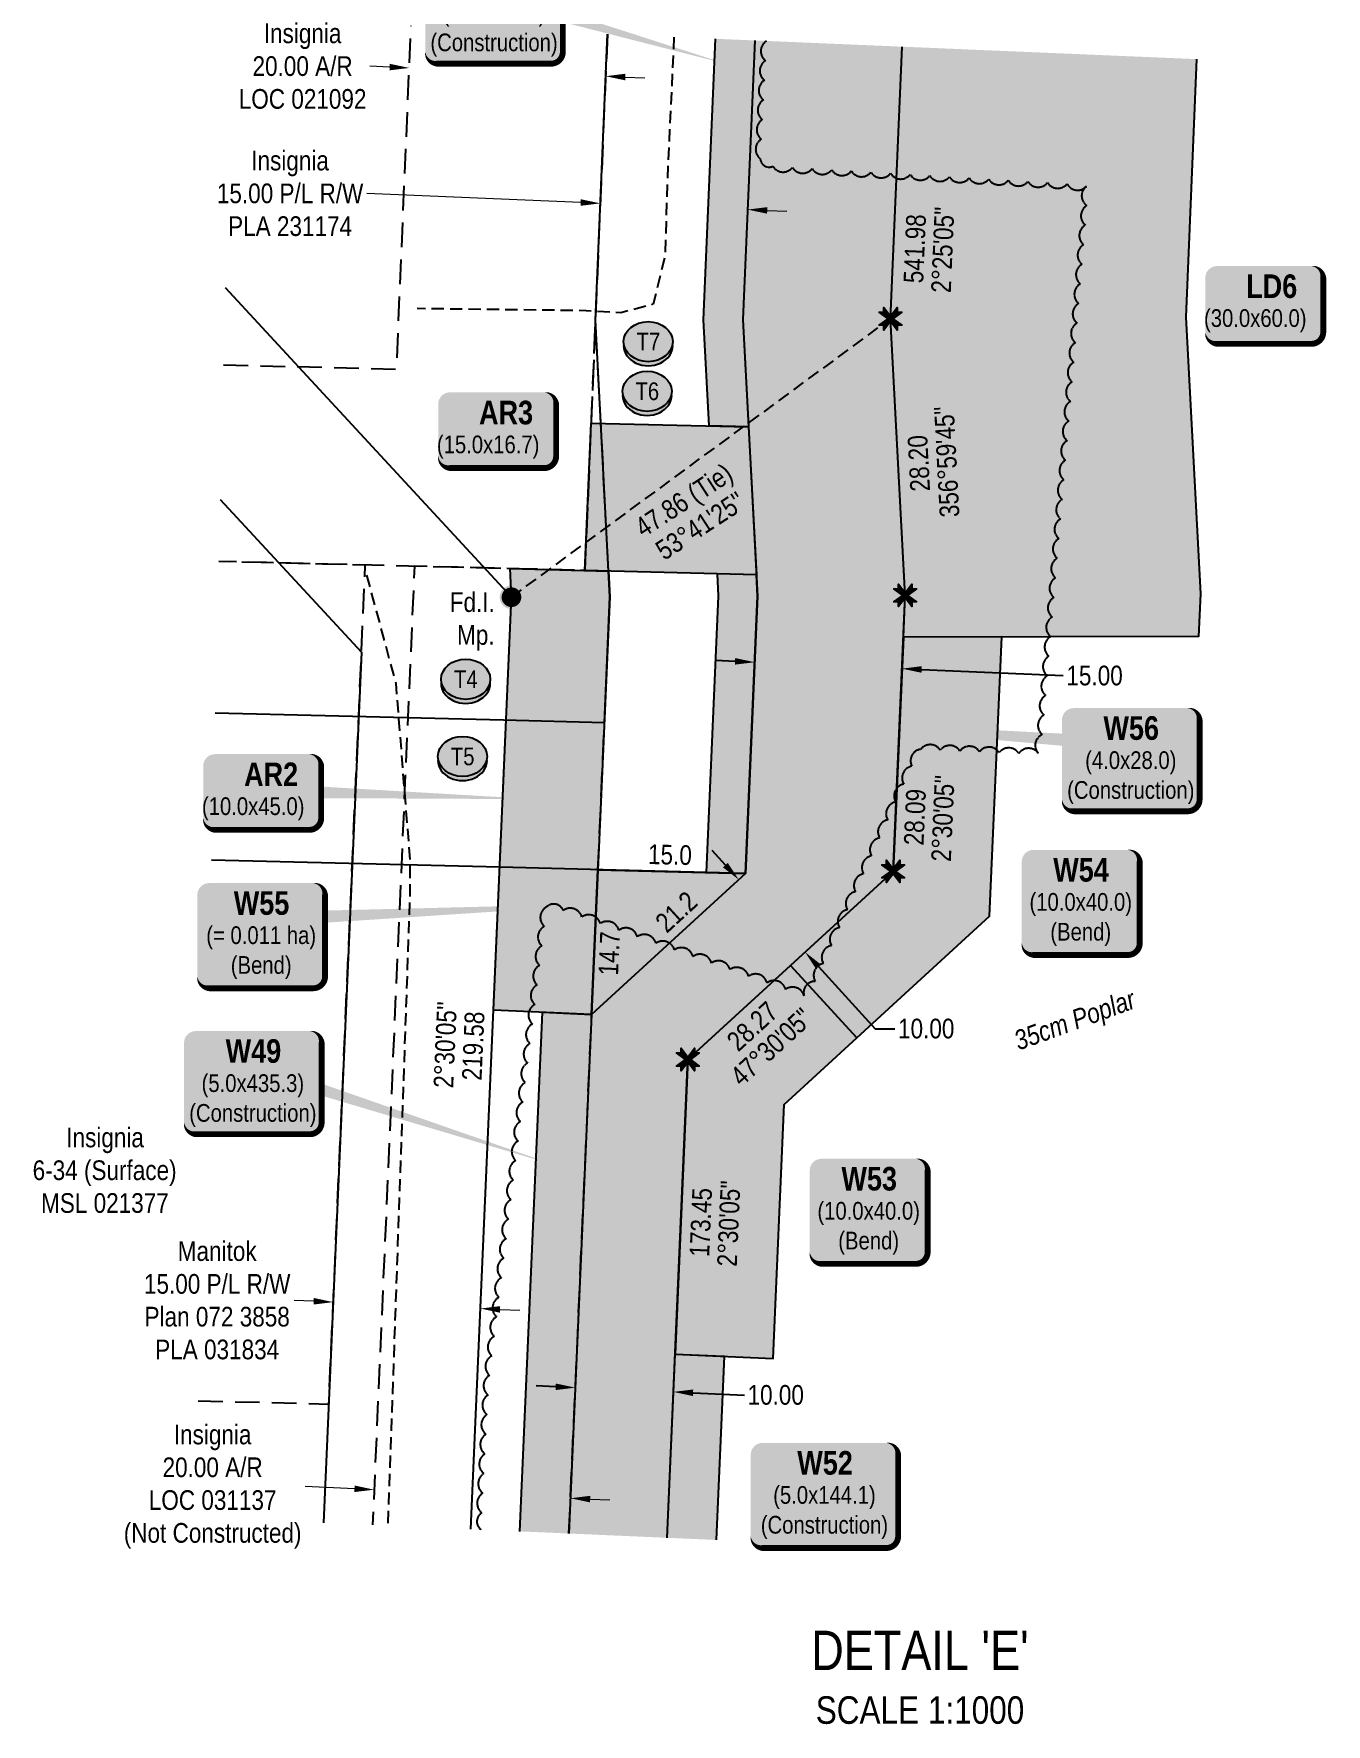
# Model space of a CAD drawing. Extents: x 333858 to 342713, y 6154085 to 6163590.
# Drawn here: x 336070 to 336727, y 6158695 to 6159554 of the extents above; entities that cross this region are included whole.
import ezdxf
from ezdxf.enums import TextEntityAlignment as Align

# ---------------------------------------------------------------- set-up
doc = ezdxf.new("R2010")
doc.units = 0
doc.header["$LTSCALE"] = 5
doc.header["$PDSIZE"] = 0.5
for name, pattern in [('0', [1, 1, 0]), ('foc-ACCESSROAD', [3.75, 2.5, -1.25]), ('foc-TIELINE', [1.875, 1.25, -0.625]), ('UG_PIPE', [1.875, 1.25, -0.625])]:
    doc.linetypes.add(name, pattern=pattern)
doc.layers.get('Defpoints').update_dxf_attribs({"color": 9})
for name, color, linetype in [('AS-PIPE-UG', 44, 'UG_PIPE'), ('DETAIL-T', 7, 'Continuous'), ('F-AR', 190, 'foc-ACCESSROAD'), ('F-RW', 190, 'Continuous'), ('F-WS', 190, 'foc-ACCESSROAD'), ('L-BD', 7, 'Continuous'), ('L-BD1', 253, 'Continuous'), ('L-MON', 1, 'Continuous'), ('L-MON-T', 1, 'Continuous'), ('L-TIE', 7, 'foc-TIELINE'), ('P-CROSSINGS', 250, 'Continuous'), ('P-PROPOSED', 10, 'Continuous'), ('P-PROPOSED-H', 21, 'Continuous'), ('P-TEMP-BLOCKS', 250, 'Continuous'), ('P-TEMP-BLUE', 146, 'Continuous'), ('P-TEMP-BLUE-T', 146, 'Continuous'), ('P-TXT', 4, 'Continuous'), ('P-WORKAREA', 113, 'Continuous'), ('P-WORKAREA-H', 111, 'Continuous'), ('T-BUSH', 110, '0'), ('T-BUSH-T', 110, 'Continuous')]:
    doc.layers.add(name, color=color, linetype=linetype)
doc.layers.add('F-AR-T', color=190, linetype='Continuous', lineweight=9)
doc.layers.add('F-RW-T', color=190, linetype='Continuous', lineweight=9)
doc.layers.add('P-TEMP-BLUE-H', color=7, linetype='Continuous', true_color=0x99e6ff)
doc.styles.add('80', font='ARIALN.TTF', dxfattribs={"height": 10})
doc.styles.add('80CG', font='ARIALN.TTF', dxfattribs={"height": 10})
doc.styles.add('80L', font='ARIALN.TTF', dxfattribs={"height": 10})
doc.styles.add('80LS', font='ARIALNI.TTF', dxfattribs={"height": 10})
doc.styles.add('BOLD', font='ARIALNB.TTF')
doc.styles.get("Standard").update_dxf_attribs({"font": 'ARIALN.TTF'})
doc.dimstyles.new('Compass 5 000', dxfattribs={"dimscale": 5, "dimtxt": 9, "dimasz": 2, "dimexe": 0.2, "dimexo": 0.0625, "dimgap": 0.5, "dimtad": 0, "dimtih": 1, "dimtoh": 1, "dimzin": 0, "dimdsep": 46, "dimtxsty": '80CG', "dimcen": 0.1, "dimse1": 1, "dimse2": 1, "dimclrd": 256, "dimclrt": 256, "dimaunit": 1, "dimadec": 4, "dimazin": 0, "dimtfac": 0.06, "dimtofl": 0, "dimtmove": 0, "dimatfit": 1, "dimfxl": 0.2, "dimtolj": 1, "dimtzin": 0, "dimlwd": -1, "dimarcsym": 0})

# ---------------------------------------------------------------- blocks, each defined once
blk = doc.blocks.new('*U538')
h = blk.add_hatch(color=111)
edge = h.paths.add_edge_path()
edge.add_line((-24, -20), (24, -20))
edge.add_arc((24, -14), 6, 270, 360)
edge.add_line((30, -14), (30, 12.5))
edge.add_arc((24, 12.5), 6, 0, 90)
edge.add_line((24, 18.5), (-24, 18.5))
edge.add_arc((-24, 12.5), 6, 90, 180)
edge.add_line((-30, 12.5), (-30, -14))
edge.add_arc((-24, -14), 6, 180, 270)
at = {"color": 250, "flags": 128}
blk.add_lwpolyline([(-24, -20, 3, 3, 0), (24, -20, 3, 3, 0.414214), (30, -14, 3, 3, 0), (30, 12.5, 3, 0, 0.414214), (24, 18.5, 0, 0, 0), (-24, 18.5, 0, 0, 0.414214), (-30, 12.5, 0, 0, 0), (-30, -14, 0, 3, 0.414214)], format="xyseb", close=True, dxfattribs=at)
at = {"flags": 128}
blk.add_lwpolyline([(138.55, -4.38, 0, 7.5, 0), (0, 0, 0, 0, 0)], format="xyseb", dxfattribs=at)
at = {"color": 250}
for tag, p, height, style in [('TEMP_AREA_W1_001', (-9.21, 2.24), 12, 'BOLD'), ('ENTER_TEXT_001', (-30.66, -12.47), 9, '80')]:
    blk.add_attdef(tag, p, '', height=height, dxfattribs=dict(at, style=style))
blk = doc.blocks.new('*U496')
h = blk.add_hatch(color=111)
edge = h.paths.add_edge_path()
edge.add_line((-24, -20), (24, -20))
edge.add_arc((24, -14), 6, 270, 360)
edge.add_line((30, -14), (30, 12.5))
edge.add_arc((24, 12.5), 6, 0, 90)
edge.add_line((24, 18.5), (-24, 18.5))
edge.add_arc((-24, 12.5), 6, 90, 180)
edge.add_line((-30, 12.5), (-30, -14))
edge.add_arc((-24, -14), 6, 180, 270)
at = {"color": 250, "flags": 128}
blk.add_lwpolyline([(-24, -20, 3, 3, 0), (24, -20, 3, 3, 0.414214), (30, -14, 3, 3, 0), (30, 12.5, 3, 0, 0.414214), (24, 18.5, 0, 0, 0), (-24, 18.5, 0, 0, 0.414214), (-30, 12.5, 0, 0, 0), (-30, -14, 0, 3, 0.414214)], format="xyseb", close=True, dxfattribs=at)
at = {"flags": 128}
blk.add_lwpolyline([(-15.03, -11.88, 0, 7.5, 0), (0, 0, 0, 0, 0)], format="xyseb", dxfattribs=at)
at = {"color": 250}
for tag, p, height, style in [('TEMP_AREA_W1_001', (-9.21, 2.24), 12, 'BOLD'), ('ENTER_TEXT_001', (-30.66, -12.47), 9, '80')]:
    blk.add_attdef(tag, p, '', height=height, dxfattribs=dict(at, style=style))
blk = doc.blocks.new('*U536')
at = {"true_color": 0x99e6ff}
h = blk.add_hatch(color=141, dxfattribs=at)
edge = h.paths.add_edge_path()
edge.add_line((-24, -21.07), (24, -21.07))
edge.add_arc((24, -15.07), 6, 270, 360)
edge.add_line((30, -15.07), (30, 12.5))
edge.add_arc((24, 12.5), 6, 0, 90)
edge.add_line((24, 18.5), (-24, 18.5))
edge.add_arc((-24, 12.5), 6, 90, 180)
edge.add_line((-30, 12.5), (-30, -15.07))
edge.add_arc((-24, -15.07), 6, 180, 270)
at = {"color": 250, "flags": 128}
blk.add_lwpolyline([(-24, -21.07, 3, 3, 0), (24, -21.07, 3, 3, 0.414214), (30, -15.07, 3, 3, 0), (30, 12.5, 3, 0, 0.414214), (24, 18.5, 0, 0, 0), (-24, 18.5, 0, 0, 0.414214), (-30, 12.5, 0, 0, 0), (-30, -15.07, 0, 3, 0.414214)], format="xyseb", close=True, dxfattribs=at)
at = {"flags": 128}
blk.add_lwpolyline([(-20.11, -1.38, 0, 7.5, 0), (0, 0, 0, 0, 0)], format="xyseb", dxfattribs=at)
at = {"color": 250}
for tag, p, height, style in [('TEMP_AREA_W1_001', (-9.21, 2.24), 12, 'BOLD'), ('ENTER_TEXT_001', (-30.66, -12.47), 9, '80')]:
    blk.add_attdef(tag, p, '', height=height, dxfattribs=dict(at, style=style))
blk = doc.blocks.new('fdia')
at = {"color": 255, "const_width": 1}
blk.add_lwpolyline([(-0.5, 0, 1), (0.5, 0, 1)], format="xyb", close=True, dxfattribs=at)
blk = doc.blocks.new('Fdiaa')
blk.add_blockref('fdia', (0, 0))
blk = doc.blocks.new('fdib')
at = {"color": 1, "const_width": 1.6}
blk.add_lwpolyline([(-0.4, 0, 1), (0.4, 0, 1)], format="xyb", close=True, dxfattribs=at)
at = {"color": 1}
blk.add_circle((0, 0), 0.8, dxfattribs=at)
blk = doc.blocks.new('Fdibb')
blk.add_blockref('fdib', (0, 0))
blk = doc.blocks.new('fdicc')
for name in ['Fdibb', 'Fdiaa']:
    blk.add_blockref(name, (0, 0))
blk = doc.blocks.new('FDI')
blk.add_blockref('fdicc', (0, 0))
blk = doc.blocks.new('TEMP')
h = blk.add_hatch(color=255)
h.dxf.hatch_style = 1
h.paths.add_polyline_path([(0, 0.25), (-0.67, 1.15), (-0.67, 0.67), (-1.15, 0.67), (-0.25, 0), (-1.15, -0.67), (-0.67, -0.67), (-0.67, -1.15), (0, -0.25), (0.67, -1.15), (0.67, -0.67), (1.15, -0.67), (0.25, 0), (1.15, 0.67), (0.67, 0.67), (0.67, 1.15)])
h.paths.add_polyline_path([(0.57, 0.85), (0.57, 0.57), (0.85, 0.57), (0.08, 0), (0.85, -0.57), (0.57, -0.57), (0.57, -0.85), (0, -0.08), (-0.57, -0.85), (-0.57, -0.57), (-0.85, -0.57), (-0.08, 0), (-0.85, 0.57), (-0.57, 0.57), (-0.57, 0.85), (0, 0.08)], flags=16)
h = blk.add_hatch(color=1)
h.dxf.hatch_style = 1
h.paths.add_polyline_path([(0, 0.08), (-0.57, 0.85), (-0.57, 0.57), (-0.85, 0.57), (-0.08, 0), (-0.85, -0.57), (-0.57, -0.57), (-0.57, -0.85), (0, -0.08), (0.57, -0.85), (0.57, -0.57), (0.85, -0.57), (0.08, 0), (0.85, 0.57), (0.57, 0.57), (0.57, 0.85)])
at = {"color": 1}
for p, q in [((-0.08, 0), (0.08, 0)), ((0, 0.08), (0, -0.08))]:
    blk.add_line(p, q, dxfattribs=at)
at = {"color": 255, "flags": 128}
blk.add_lwpolyline([(-0.25, 0), (-1.15, 0.67), (-0.67, 0.67), (-0.67, 1.15), (0, 0.25), (0.67, 1.15), (0.67, 0.67), (1.15, 0.67), (0.25, 0), (1.15, -0.67), (0.67, -0.67), (0.67, -1.15), (0, -0.25), (-0.67, -1.15), (-0.67, -0.67), (-1.15, -0.67)], close=True, dxfattribs=at)
at = {"color": 1, "flags": 128}
blk.add_lwpolyline([(-0.08, 0), (-0.85, 0.57), (-0.57, 0.57), (-0.57, 0.85), (0, 0.08), (0.57, 0.85), (0.57, 0.57), (0.85, 0.57), (0.08, 0), (0.85, -0.57), (0.57, -0.57), (0.57, -0.85), (0, -0.08), (-0.57, -0.85), (-0.57, -0.57), (-0.85, -0.57)], close=True, dxfattribs=at)
blk = doc.blocks.new('*U493')
at = {"true_color": 0x99e6ff}
h = blk.add_hatch(color=141, dxfattribs=at)
edge = h.paths.add_edge_path()
edge.add_line((-24, -34.95), (24, -34.95))
edge.add_arc((24, -28.95), 6, 270, 360)
edge.add_line((30, -28.95), (30, 12.5))
edge.add_arc((24, 12.5), 6, 0, 90)
edge.add_line((24, 18.5), (-24, 18.5))
edge.add_arc((-24, 12.5), 6, 90, 180)
edge.add_line((-30, 12.5), (-30, -28.95))
edge.add_arc((-24, -28.95), 6, 180, 270)
at = {"color": 250, "flags": 128}
blk.add_lwpolyline([(-24, -34.95, 3, 3, 0), (24, -34.95, 3, 3, 0.414214), (30, -28.95, 3, 3, 0), (30, 12.5, 3, 0, 0.414214), (24, 18.5, 0, 0, 0), (-24, 18.5, 0, 0, 0.414214), (-30, 12.5, 0, 0, 0), (-30, -28.95, 0, 3, 0.414214)], format="xyseb", close=True, dxfattribs=at)
at = {"flags": 128}
blk.add_lwpolyline([(-24.24, -18.7, 0, 7.5, 0), (0, 0, 0, 0, 0)], format="xyseb", dxfattribs=at)
at = {"color": 250}
for tag, p, height, style in [('TEMP_AREA_W1_001', (-9.21, 2.24), 12, 'BOLD'), ('ENTER_TEXT_001', (-30.66, -12.47), 9, '80')]:
    blk.add_attdef(tag, p, '', height=height, dxfattribs=dict(at, style=style))
blk = doc.blocks.new('*U537')
at = {"true_color": 0x99e6ff}
h = blk.add_hatch(color=141, dxfattribs=at)
edge = h.paths.add_edge_path()
edge.add_line((-26.5, -34.95), (26.5, -34.95))
edge.add_arc((26.5, -28.95), 6, 270, 360)
edge.add_line((32.5, -28.95), (32.5, 12.5))
edge.add_arc((26.5, 12.5), 6, 0, 90)
edge.add_line((26.5, 18.5), (-26.5, 18.5))
edge.add_arc((-26.5, 12.5), 6, 90, 180)
edge.add_line((-32.5, 12.5), (-32.5, -28.95))
edge.add_arc((-26.5, -28.95), 6, 180, 270)
at = {"color": 250, "flags": 128}
blk.add_lwpolyline([(-26.5, -34.95, 3, 3, 0), (26.5, -34.95, 3, 3, 0.414214), (32.5, -28.95, 3, 3, 0), (32.5, 12.5, 3, 0, 0.414214), (26.5, 18.5, 0, 0, 0), (-26.5, 18.5, 0, 0, 0.414214), (-32.5, 12.5, 0, 0, 0), (-32.5, -28.95, 0, 3, 0.414214)], format="xyseb", close=True, dxfattribs=at)
at = {"flags": 128}
blk.add_lwpolyline([(183.39, 8.22, 0, 7.5, 0), (0, 0, 0, 0, 0)], format="xyseb", dxfattribs=at)
at = {"color": 250}
for tag, p, height, style in [('TEMP_AREA_W1_001', (-9.21, 2.24), 12, 'BOLD'), ('ENTER_TEXT_001', (-30.66, -12.47), 9, '80')]:
    blk.add_attdef(tag, p, '', height=height, dxfattribs=dict(at, style=style))
blk = doc.blocks.new('*D540')
at = {"layer": 'Defpoints', "color": 0, "transparency": 16777216}
for p in [(336360.66, 6159532.67), (336251.17, 6159309.77), (336351.07, 6159305.55)]:
    blk.add_point(p, dxfattribs=at)
at = {"layer": 'F-AR-T', "transparency": 16777216}
for p, q in [((336250.78, 6159537.31), (336240.79, 6159537.74)), ((336370.65, 6159532.25), (336380.64, 6159531.83))]:
    blk.add_line(p, q, dxfattribs=at)
for points in [[(336250.85, 6159538.98), (336250.71, 6159535.65), (336260.77, 6159536.89)], [(336370.72, 6159533.92), (336370.58, 6159530.59), (336360.66, 6159532.67)]]:
    blk.add_solid(points, dxfattribs=at)
at = {"layer": 'F-AR-T', "transparency": 16777216, "insert": (336206.52, 6159537.74), "char_height": 10, "attachment_point": 5, "style": '80CG'}
blk.add_mtext('\\A1;Insignia\\P20.00 A/R\\PLOC 021092', dxfattribs=at)
blk = doc.blocks.new('*D541')
at = {"layer": 'Defpoints', "color": 0, "transparency": 16777216}
for p in [(336432.85, 6159464.87), (336357.35, 6159454.24), (336432.26, 6159451.07)]:
    blk.add_point(p, dxfattribs=at)
at = {"layer": 'F-RW-T', "transparency": 16777216}
for p, q in [((336347.94, 6159468.46), (336239.24, 6159473.05)), ((336442.84, 6159464.45), (336452.83, 6159464.03))]:
    blk.add_line(p, q, dxfattribs=at)
for points in [[(336348.01, 6159470.12), (336347.87, 6159466.79), (336357.93, 6159468.04)], [(336442.91, 6159466.12), (336442.77, 6159462.79), (336432.85, 6159464.87)]]:
    blk.add_solid(points, dxfattribs=at)
at = {"layer": 'F-RW-T', "transparency": 16777216, "insert": (336200.16, 6159473.05), "char_height": 10, "attachment_point": 5, "style": '80CG'}
blk.add_mtext('\\A1;Insignia\\P15.00 P/L R/W\\PPLA 231174', dxfattribs=at)
blk = doc.blocks.new('*D542')
at = {"layer": 'Defpoints', "color": 0, "transparency": 16777216}
for p in [(336296.94, 6158906.17), (336220.93, 6158881.95), (336295.74, 6158878.68)]:
    blk.add_point(p, dxfattribs=at)
at = {"layer": 'F-RW-T', "transparency": 16777216}
for p, q in [((336212.14, 6158909.87), (336202.15, 6158910.31)), ((336306.94, 6158905.73), (336316.93, 6158905.3))]:
    blk.add_line(p, q, dxfattribs=at)
for points in [[(336212.22, 6158911.54), (336212.07, 6158908.21), (336222.13, 6158909.44)], [(336307.01, 6158907.4), (336306.86, 6158904.07), (336296.94, 6158906.17)]]:
    blk.add_solid(points, dxfattribs=at)
at = {"layer": 'F-RW-T', "transparency": 16777216, "insert": (336163.07, 6158910.31), "char_height": 10, "attachment_point": 5, "style": '80CG'}
blk.add_mtext('\\A1;Manitok\\P15.00 P/L R/W\\PPlan 072 3858\\PPLA 031834', dxfattribs=at)
blk = doc.blocks.new('*D543')
at = {"layer": 'Defpoints', "color": 0, "transparency": 16777216}
for p in [(336243.46, 6158827.17), (336343.34, 6158822.8), (336342.77, 6158809.73)]:
    blk.add_point(p, dxfattribs=at)
at = {"layer": 'F-AR-T', "transparency": 16777216}
for p, q in [((336232.89, 6158814.53), (336207.77, 6158815.63)), ((336352.76, 6158809.29), (336362.75, 6158808.86))]:
    blk.add_line(p, q, dxfattribs=at)
for points in [[(336232.97, 6158816.2), (336232.82, 6158812.87), (336242.88, 6158814.09)], [(336352.83, 6158810.96), (336352.69, 6158807.63), (336342.77, 6158809.73)]]:
    blk.add_solid(points, dxfattribs=at)
at = {"layer": 'F-AR-T', "transparency": 16777216, "insert": (336160.76, 6158815.63), "char_height": 10, "attachment_point": 5, "style": '80CG'}
blk.add_mtext('\\A1;Insignia\\P20.00 A/R\\PLOC 031137\\P(Not Constructed)', dxfattribs=at)
blk = doc.blocks.new('*U544')
h = blk.add_hatch(color=111)
edge = h.paths.add_edge_path()
edge.add_line((-29, -33.96), (29, -33.96))
edge.add_arc((29, -27.96), 6, 270, 360)
edge.add_line((35, -27.96), (35, 12.5))
edge.add_arc((29, 12.5), 6, 0, 90)
edge.add_line((29, 18.5), (-29, 18.5))
edge.add_arc((-29, 12.5), 6, 90, 180)
edge.add_line((-35, 12.5), (-35, -27.96))
edge.add_arc((-29, -27.96), 6, 180, 270)
at = {"color": 250, "flags": 128}
blk.add_lwpolyline([(-29, -33.96, 3, 3, 0), (29, -33.96, 3, 3, 0.414214), (35, -27.96, 3, 3, 0), (35, 12.5, 3, 0, 0.414214), (29, 18.5, 0, 0, 0), (-29, 18.5, 0, 0, 0.414214), (-35, 12.5, 0, 0, 0), (-35, -27.96, 0, 3, 0.414214)], format="xyseb", close=True, dxfattribs=at)
at = {"flags": 128}
blk.add_lwpolyline([(155.47, -50.25, 0, 7.5, 0), (0, 0, 0, 0, 0)], format="xyseb", dxfattribs=at)
at = {"color": 250}
for tag, p, height, style in [('TEMP_AREA_W1_001', (-9.21, 2.24), 12, 'BOLD'), ('ENTER_TEXT_001', (-30.66, -12.47), 9, '80')]:
    blk.add_attdef(tag, p, '', height=height, dxfattribs=dict(at, style=style))
blk = doc.blocks.new('*U545')
h = blk.add_hatch(color=111)
edge = h.paths.add_edge_path()
edge.add_line((-29, -33.96), (29, -33.96))
edge.add_arc((29, -27.96), 6, 270, 360)
edge.add_line((35, -27.96), (35, 12.5))
edge.add_arc((29, 12.5), 6, 0, 90)
edge.add_line((29, 18.5), (-29, 18.5))
edge.add_arc((-29, 12.5), 6, 90, 180)
edge.add_line((-35, 12.5), (-35, -27.96))
edge.add_arc((-29, -27.96), 6, 180, 270)
at = {"color": 250, "flags": 128}
blk.add_lwpolyline([(-29, -33.96, 3, 3, 0), (29, -33.96, 3, 3, 0.414214), (35, -27.96, 3, 3, 0), (35, 12.5, 3, 0, 0.414214), (29, 18.5, 0, 0, 0), (-29, 18.5, 0, 0, 0.414214), (-35, 12.5, 0, 0, 0), (-35, -27.96, 0, 3, 0.414214)], format="xyseb", close=True, dxfattribs=at)
at = {"flags": 128}
blk.add_lwpolyline([(118.13, -34.08, 0, 7.5, 0), (0, 0, 0, 0, 0)], format="xyseb", dxfattribs=at)
at = {"color": 250}
for tag, p, height, style in [('TEMP_AREA_W1_001', (-9.21, 2.24), 12, 'BOLD'), ('ENTER_TEXT_001', (-30.66, -12.47), 9, '80')]:
    blk.add_attdef(tag, p, '', height=height, dxfattribs=dict(at, style=style))
blk = doc.blocks.new('Well_proximity')
h = blk.add_hatch(color=191)
h.dxf.hatch_style = 1
edge = h.paths.add_edge_path()
edge.add_ellipse((0, 0), major_axis=(-12.5, 0), ratio=0.816297, start_angle=0, end_angle=360)
h = blk.add_hatch(color=250)
h.dxf.hatch_style = 1
edge = h.paths.add_edge_path()
edge.add_ellipse((0, -2.05), major_axis=(-12.5, 0), ratio=0.816297, start_angle=0, end_angle=180)
edge.add_line((12.5, -2.05), (12.5, 0))
edge.add_ellipse((0, 0), major_axis=(-12.5, 0), ratio=0.816297, start_angle=0, end_angle=180, ccw=False)
edge.add_line((-12.5, 0), (-12.5, -2.05))
at = {"color": 250}
blk.add_ellipse((0, 0), major_axis=(-12.5, 0), ratio=0.816297, dxfattribs=at)
blk.add_ellipse((0, -2.05), major_axis=(-12.5, 0), ratio=0.816297, start_param=0, end_param=3.141593, dxfattribs=at)
at = {"color": 250, "style": '80L'}
blk.add_attdef('CROSSING', text='', height=9, dxfattribs=at).set_placement((0.09, 0.02), align=Align.MIDDLE_CENTER)
blk = doc.blocks.new('*U661')
h = blk.add_hatch(color=111)
edge = h.paths.add_edge_path()
edge.add_line((-29, -33.96), (29, -33.96))
edge.add_arc((29, -27.96), 6, 270, 360)
edge.add_line((35, -27.96), (35, 12.5))
edge.add_arc((29, 12.5), 6, 0, 90)
edge.add_line((29, 18.5), (-29, 18.5))
edge.add_arc((-29, 12.5), 6, 90, 180)
edge.add_line((-35, 12.5), (-35, -27.96))
edge.add_arc((-29, -27.96), 6, 180, 270)
at = {"flags": 128}
blk.add_lwpolyline([(-198.15, 13.8, 0, 7.5, 0), (0, 0, 0, 0, 0)], format="xyseb", dxfattribs=at)
at = {"color": 250, "flags": 128}
blk.add_lwpolyline([(-29, -33.96, 3, 3, 0), (29, -33.96, 3, 3, 0.414214), (35, -27.96, 3, 3, 0), (35, 12.5, 3, 0, 0.414214), (29, 18.5, 0, 0, 0), (-29, 18.5, 0, 0, 0.414214), (-35, 12.5, 0, 0, 0), (-35, -27.96, 0, 3, 0.414214)], format="xyseb", close=True, dxfattribs=at)
at = {"color": 250}
for tag, p, height, style in [('TEMP_AREA_W1_001', (-9.21, 2.24), 12, 'BOLD'), ('ENTER_TEXT_001', (-30.66, -12.47), 9, '80')]:
    blk.add_attdef(tag, p, '', height=height, dxfattribs=dict(at, style=style))
blk = doc.blocks.new('*D671')
at = {"layer": 'Defpoints', "color": 0, "transparency": 16777216}
for p in [(336347.53, 6158918.37), (336397.4, 6158916.2), (336395.12, 6158863.79)]:
    blk.add_point(p, dxfattribs=at)
at = {"layer": 'P-TXT', "transparency": 16777216}
for p, q in [((336335.26, 6158866.4), (336325.27, 6158866.84)), ((336405.11, 6158863.35), (336431.22, 6158862.21))]:
    blk.add_line(p, q, dxfattribs=at)
for points in [[(336335.33, 6158868.06), (336335.18, 6158864.73), (336345.25, 6158865.96)], [(336405.18, 6158865.02), (336405.04, 6158861.69), (336395.12, 6158863.79)]]:
    blk.add_solid(points, dxfattribs=at)
at = {"layer": 'P-TXT', "transparency": 16777216, "insert": (336447.16, 6158862.21), "char_height": 10, "attachment_point": 5, "style": '80CG'}
blk.add_mtext('\\A1;10.00', dxfattribs=at)
blk = doc.blocks.new('*U494')
at = {"true_color": 0x99e6ff}
h = blk.add_hatch(color=141, dxfattribs=at)
edge = h.paths.add_edge_path()
edge.add_line((-31.5, -34.95), (31.5, -34.95))
edge.add_arc((31.5, -28.95), 6, 270, 360)
edge.add_line((37.5, -28.95), (37.5, 12.5))
edge.add_arc((31.5, 12.5), 6, 0, 90)
edge.add_line((31.5, 18.5), (-31.5, 18.5))
edge.add_arc((-31.5, 12.5), 6, 90, 180)
edge.add_line((-37.5, 12.5), (-37.5, -28.95))
edge.add_arc((-31.5, -28.95), 6, 180, 270)
at = {"color": 250, "flags": 128}
blk.add_lwpolyline([(-31.5, -34.95, 3, 3, 0), (31.5, -34.95, 3, 3, 0.414214), (37.5, -28.95, 3, 3, 0), (37.5, 12.5, 3, 0, 0.414214), (31.5, 18.5, 0, 0, 0), (-31.5, 18.5, 0, 0, 0.414214), (-37.5, 12.5, 0, 0, 0), (-37.5, -28.95, 0, 3, 0.414214)], format="xyseb", close=True, dxfattribs=at)
at = {"flags": 128}
blk.add_lwpolyline([(-24.24, -18.7, 0, 7.5, 0), (0, 0, 0, 0, 0)], format="xyseb", dxfattribs=at)
at = {"color": 250}
for tag, p, height, style in [('TEMP_AREA_W1_001', (-9.21, 2.24), 12, 'BOLD'), ('ENTER_TEXT_001', (-30.66, -12.47), 9, '80')]:
    blk.add_attdef(tag, p, '', height=height, dxfattribs=dict(at, style=style))
blk = doc.blocks.new('*D707')
at = {"layer": 'Defpoints', "color": 0, "transparency": 16777216}
for p in [(336424.55, 6159120.78), (336458.33, 6159083.93), (336462.09, 6159087.37)]:
    blk.add_point(p, dxfattribs=at)
at = {"layer": 'P-TXT', "transparency": 16777216}
for p, q in [((336421.55, 6159131.6), (336414.8, 6159138.97)), ((336468.84, 6159080), (336497.76, 6159048.45)), ((336497.76, 6159048.45), (336507.76, 6159048.45))]:
    blk.add_line(p, q, dxfattribs=at)
for points in [[(336422.78, 6159132.73), (336420.32, 6159130.47), (336428.31, 6159124.23)], [(336470.07, 6159081.13), (336467.61, 6159078.88), (336462.09, 6159087.37)]]:
    blk.add_solid(points, dxfattribs=at)
at = {"layer": 'P-TXT', "transparency": 16777216, "insert": (336523.7, 6159048.45), "char_height": 10, "attachment_point": 5, "style": '80CG'}
blk.add_mtext('\\A1;10.00', dxfattribs=at)
blk = doc.blocks.new('*D708')
at = {"layer": 'Defpoints', "color": 0, "transparency": 16777216}
for p in [(336436.5, 6159235.63), (336511.38, 6159231.49), (336511.41, 6159232.37)]:
    blk.add_point(p, dxfattribs=at)
at = {"layer": 'P-TXT', "transparency": 16777216}
for p, q in [((336426.47, 6159235.19), (336416.48, 6159235.63)), ((336521.37, 6159231.06), (336593.39, 6159227.92))]:
    blk.add_line(p, q, dxfattribs=at)
for points in [[(336426.54, 6159236.86), (336426.4, 6159233.53), (336436.46, 6159234.76)], [(336521.44, 6159232.72), (336521.29, 6159229.39), (336511.38, 6159231.49)]]:
    blk.add_solid(points, dxfattribs=at)
at = {"layer": 'P-TXT', "transparency": 16777216, "insert": (336609.33, 6159227.92), "char_height": 10, "attachment_point": 5, "style": '80CG'}
blk.add_mtext('\\A1;15.00', dxfattribs=at)

msp = doc.modelspace()

# ---------------------------------------------------------------- hatches: boundary and pattern name
at = {"layer": 'P-PROPOSED-H'}
h = msp.add_hatch(color=256, dxfattribs=at)
h.dxf.hatch_style = 1
h.paths.add_polyline_path([(336511.397, 6159547.685), (336436.479, 6159550.85), (336430.486, 6159408.979), (336437.927, 6159268.404), (336431.788, 6159127.415), (336353.515, 6159055.675), (336341.985, 6158791.794), (336391.883, 6158789.618), (336402.489, 6159032.751), (336506.888, 6159128.437), (336512.999, 6159268.755), (336505.555, 6159409.38)])
at = {"layer": 'P-TEMP-BLUE-H'}
h = msp.add_hatch(color=256, dxfattribs=at)
h.dxf.hatch_style = 1
h.paths.add_polyline_path([(336661.234, 6159541.357), (336511.397, 6159547.685), (336505.555, 6159409.38), (336512.999, 6159268.755), (336512.075, 6159247.545), (336662.204, 6159247.912), (336663.142, 6159269.458), (336655.693, 6159410.181)])
h = msp.add_hatch(color=256, dxfattribs=at)
h.dxf.hatch_style = 1
h.paths.add_polyline_path([(336512.075, 6159247.545), (336506.888, 6159128.437), (336454.689, 6159080.594), (336488.466, 6159043.741), (336555.93, 6159105.575), (336562.118, 6159247.668)])
h = msp.add_hatch(color=256, dxfattribs=at)
h.dxf.hatch_style = 1
h.paths.add_polyline_path([(336356.73, 6159129.256), (336431.788, 6159127.415), (336353.515, 6159055.675)])
h = msp.add_hatch(color=256, dxfattribs=at)
h.dxf.hatch_style = 1
h.paths.add_polyline_path([(336395.957, 6158883.019), (336445.9, 6158880.84), (336451.529, 6159009.888), (336488.466, 6159043.741), (336454.689, 6159080.594), (336402.489, 6159032.751)])
h = msp.add_hatch(color=256, dxfattribs=at)
h.dxf.hatch_style = 1
h.paths.add_polyline_path([(336391.883, 6158789.618), (336395.957, 6158883.019), (336420.929, 6158881.929), (336416.855, 6158788.528)])
at = {"layer": 'P-WORKAREA-H'}
h = msp.add_hatch(color=256, dxfattribs=at)
h.dxf.hatch_style = 1
h.paths.add_polyline_path([(336436.479, 6159550.85), (336416.5, 6159551.694), (336410.468, 6159408.872), (336413.327, 6159354.859), (336433.377, 6159354.366), (336430.486, 6159408.979)])
h = msp.add_hatch(color=256, dxfattribs=at)
h.dxf.hatch_style = 1
h.paths.add_polyline_path([(336437.353, 6159279.26), (336350.046, 6159281.406), (336353.211, 6159356.336), (336433.377, 6159354.366)])
h = msp.add_hatch(color=256, dxfattribs=at)
h.dxf.hatch_style = 1
h.paths.add_polyline_path([(336362.165, 6159281.108), (336362.856, 6159268.052), (336353.515, 6159055.675), (336303.573, 6159057.858), (336312.808, 6159267.818), (336312.039, 6159282.341)])
h = msp.add_hatch(color=256, dxfattribs=at)
h.dxf.hatch_style = 1
h.paths.add_polyline_path([(336437.353, 6159279.26), (336417.303, 6159279.753), (336417.908, 6159268.31), (336411.794, 6159127.905), (336431.788, 6159127.415), (336437.927, 6159268.404)])
h = msp.add_hatch(color=256, dxfattribs=at)
h.dxf.hatch_style = 1
h.paths.add_polyline_path([(336317.014, 6158792.885), (336341.985, 6158791.794), (336353.515, 6159055.675), (336328.544, 6159056.767)])

# ---------------------------------------------------------------- linework, layer by layer
at = {"layer": 'AS-PIPE-UG', "flags": 128}
for points in [[(336395.412, 6159552.584), (336391.961, 6159479.314), (336390.966, 6159441.644), (336384.806, 6159416.709), (336368.436, 6159412.374), (336350.756, 6159413.464), (336264.761, 6159414.514)], [(336239.031, 6159279.039), (336253.871, 6159224.104), (336261.061, 6159134.509), (336260.971, 6159113.544), (336249.847, 6158795.82)]]:
    msp.add_lwpolyline(points, dxfattribs=at)
at = {"layer": 'F-AR', "flags": 128}
for points in [[(336361.56, 6159554.014), (336350.046, 6159281.406), (336163.891, 6159285.983)], [(336166.346, 6159385.933), (336254.3, 6159383.771), (336261.669, 6159558.233)], [(336341.985, 6158791.794), (336362.856, 6159268.052), (336362.165, 6159281.108), (336355.417, 6159408.579), (336350.046, 6159281.406), (336263.395, 6159283.536), (336242.1, 6158796.159)]]:
    msp.add_lwpolyline(points, dxfattribs=at)
at = {"layer": 'F-RW', "flags": 128}
for points in [[(336162.001, 6159209.039), (336308.688, 6159205.442), (336360.074, 6159204.181), (336362.856, 6159268.052), (336355.417, 6159408.579), (336361.56, 6159554.014)], [(336436.479, 6159550.85), (336430.486, 6159408.979), (336437.927, 6159268.404), (336431.788, 6159127.415), (336306.85, 6159130.479), (336160.159, 6159134.076)], [(336292.043, 6158793.976), (336312.746, 6159267.799), (336167.306, 6159425.007)], [(336164.664, 6159317.444), (336236.467, 6159239.831), (336217.129, 6158797.25)]]:
    msp.add_lwpolyline(points, dxfattribs=at)
at = {"layer": 'F-WS', "flags": 128}
msp.add_lwpolyline([(336153.408, 6158859.262), (336219.876, 6158857.629), (336238.403, 6159284.151), (336163.891, 6159285.983)], dxfattribs=at)
at = {"layer": 'L-TIE', "flags": 128}
msp.add_lwpolyline([(336312.746, 6159267.799), (336505.555, 6159409.38)], dxfattribs=at)
at = {"layer": 'P-PROPOSED', "flags": 128}
for points in [[(336436.479, 6159550.85), (336430.486, 6159408.979), (336437.927, 6159268.404), (336431.788, 6159127.415), (336353.515, 6159055.675), (336341.985, 6158791.794)], [(336391.883, 6158789.618), (336402.489, 6159032.751), (336506.888, 6159128.437), (336512.999, 6159268.755), (336505.555, 6159409.38), (336511.397, 6159547.685)]]:
    msp.add_lwpolyline(points, dxfattribs=at)
at = {"layer": 'P-TEMP-BLUE', "flags": 128}
for points in [[(336661.234, 6159541.357), (336655.693, 6159410.181), (336663.142, 6159269.458), (336662.204, 6159247.912), (336512.075, 6159247.545), (336512.999, 6159268.755), (336505.555, 6159409.38), (336511.397, 6159547.685)], [(336391.883, 6158789.618), (336395.957, 6158883.019), (336420.929, 6158881.929), (336416.855, 6158788.528)]]:
    msp.add_lwpolyline(points, dxfattribs=at)
for points in [[(336512.075, 6159247.545), (336506.888, 6159128.437), (336454.689, 6159080.594), (336488.466, 6159043.741), (336555.93, 6159105.575), (336562.118, 6159247.668)], [(336356.73, 6159129.256), (336431.788, 6159127.415), (336353.515, 6159055.675)], [(336395.957, 6158883.019), (336445.9, 6158880.84), (336451.529, 6159009.888), (336488.466, 6159043.741), (336454.689, 6159080.594), (336402.489, 6159032.751)]]:
    msp.add_lwpolyline(points, close=True, dxfattribs=at)
at = {"layer": 'P-WORKAREA', "flags": 128}
for points in [[(336436.479, 6159550.85), (336430.486, 6159408.979), (336433.377, 6159354.366), (336413.327, 6159354.859), (336410.468, 6159408.872), (336416.5, 6159551.694)], [(336437.353, 6159279.26), (336417.303, 6159279.753), (336417.908, 6159268.31), (336411.794, 6159127.905), (336431.788, 6159127.415), (336437.927, 6159268.404), (336437.353, 6159279.26), (336417.303, 6159279.753)], [(336317.014, 6158792.885), (336328.544, 6159056.767), (336353.515, 6159055.675), (336341.985, 6158791.794)]]:
    msp.add_lwpolyline(points, dxfattribs=at)
for points in [[(336437.353, 6159279.26), (336350.046, 6159281.406), (336353.211, 6159356.336), (336433.377, 6159354.366)], [(336362.165, 6159281.108), (336362.856, 6159268.052), (336353.515, 6159055.675), (336303.573, 6159057.858), (336312.808, 6159267.818), (336312.039, 6159282.341)]]:
    msp.add_lwpolyline(points, close=True, dxfattribs=at)
at = {"layer": 'T-BUSH', "flags": 128}
msp.add_lwpolyline([(336442.446, 6159550.567, 0.5205671), (336441.921, 6159540.582, 0.5205671), (336441.396, 6159530.598, 0.5205671), (336440.87, 6159520.614, 0.5205671), (336440.345, 6159510.63, 0.5205671), (336439.82, 6159500.646, 0.5205671), (336439.295, 6159490.661, 0.5205671), (336445.687, 6159486.861, 0.5205671), (336455.668, 6159486.269, 0.5205671), (336465.648, 6159485.677, 0.5205671), (336475.628, 6159485.085, 0.5205671), (336485.609, 6159484.493, 0.5205671), (336495.589, 6159483.901, 0.5205671), (336505.57, 6159483.309, 0.5205671), (336515.55, 6159482.717, 0.5205671), (336525.531, 6159482.125, 0.5205671), (336535.511, 6159481.533, 0.5205671), (336545.492, 6159480.941, 0.5205671), (336555.472, 6159480.349, 0.5205671), (336565.453, 6159479.757, 0.5205671), (336575.433, 6159479.165, 0.5205671), (336585.414, 6159478.573, 0.5205671), (336595.394, 6159477.98, 0.5205671), (336605.152, 6159476.663, 0.5205671), (336605.421, 6159466.934, 0.5205671), (336604.58, 6159456.972, 0.5205671), (336603.739, 6159447.009, 0.5205671), (336602.898, 6159437.046, 0.5205671), (336602.057, 6159427.084, 0.5205671), (336601.216, 6159417.121, 0.5205671), (336600.376, 6159407.159, 0.5205671), (336599.535, 6159397.196, 0.5205671), (336598.694, 6159387.233, 0.5205671), (336597.853, 6159377.271, 0.5205671), (336597.012, 6159367.308, 0.5205671), (336596.171, 6159357.346, 0.5205671), (336595.33, 6159347.383, 0.5205671), (336594.489, 6159337.42, 0.5205671), (336593.648, 6159327.458, 0.5205671), (336592.807, 6159317.495, 0.5205671), (336591.966, 6159307.533, 0.5205671), (336591.125, 6159297.57, 0.5205671), (336590.285, 6159287.607, 0.5205671), (336589.444, 6159277.645, 0.5205671), (336588.603, 6159267.682, 0.5205671), (336587.762, 6159257.72, 0.5205671), (336586.921, 6159247.757, 0.5205671), (336586.08, 6159237.794, 0.5205671), (336585.239, 6159227.832, 0.5205671), (336584.398, 6159217.869, 0.5205671), (336583.557, 6159207.907, 0.5205671), (336582.716, 6159197.944, 0.5205671), (336580.7, 6159188.47, 0.5205671), (336570.793, 6159188.367, 0.5205671), (336560.803, 6159188.784, 0.5205671), (336550.814, 6159189.201, 0.5205671), (336540.825, 6159189.619, 0.5205671), (336530.835, 6159190.036, 0.5205671), (336520.846, 6159190.453, 0.5205671), (336516.382, 6159181.933, 0.5205671), (336512.291, 6159172.811, 0.5205671), (336508.2, 6159163.688, 0.5205671), (336504.109, 6159154.565, 0.5205671), (336500.018, 6159145.443, 0.5205671), (336495.927, 6159136.32, 0.5205671), (336491.836, 6159127.197, 0.5205671), (336487.745, 6159118.074, 0.5205671), (336483.654, 6159108.952, 0.5205671), (336479.562, 6159099.829, 0.5205671), (336475.471, 6159090.706, 0.5205671), (336471.38, 6159081.584, 0.5205671), (336467.289, 6159072.461, 0.5205671), (336461.611, 6159065.15, 0.5205671), (336452.174, 6159068.441, 0.5205671), (336442.752, 6159071.786, 0.5205671), (336433.33, 6159075.131, 0.5205671), (336423.908, 6159078.476, 0.5205671), (336414.486, 6159081.82, 0.5205671), (336405.064, 6159085.165, 0.5205671), (336395.642, 6159088.51, 0.5205671), (336386.22, 6159091.855, 0.5205671), (336376.798, 6159095.2, 0.5205671), (336367.376, 6159098.544, 0.5205671), (336357.954, 6159101.889, 0.5205671), (336348.532, 6159105.234, 0.5205671), (336339.11, 6159108.579, 0.5205671), (336330.648, 6159110.372, 0.5205671), (336329.435, 6159100.448, 0.5205671), (336328.221, 6159090.524, 0.5205671), (336327.007, 6159080.599, 0.5205671), (336325.794, 6159070.675, 0.5205671), (336324.58, 6159060.751, 0.5205671), (336323.366, 6159050.827, 0.5205671), (336322.153, 6159040.903, 0.5205671), (336320.939, 6159030.979, 0.5205671), (336319.725, 6159021.055, 0.5205671), (336318.512, 6159011.131, 0.5205671), (336317.298, 6159001.207, 0.5205671), (336316.084, 6158991.283, 0.5205671), (336314.871, 6158981.359, 0.5205671), (336313.657, 6158971.434, 0.5205671), (336312.443, 6158961.51, 0.5205671), (336311.229, 6158951.586, 0.5205671), (336310.016, 6158941.662, 0.5205671), (336308.802, 6158931.738, 0.5205671), (336307.588, 6158921.814, 0.5205671), (336306.375, 6158911.89, 0.5205671), (336305.161, 6158901.966, 0.5205671), (336303.947, 6158892.042, 0.5205671), (336302.734, 6158882.118, 0.5205671), (336301.52, 6158872.194, 0.5205671), (336300.796, 6158862.227, 0.5205671), (336300.27, 6158852.242, 0.5205671), (336299.743, 6158842.258, 0.5205671), (336299.217, 6158832.274, 0.5205671), (336298.69, 6158822.29, 0.5205671), (336298.164, 6158812.306, 0.5205671), (336297.637, 6158802.322, 0.5205671), (336297.184, 6158793.725, 0.5205671)], format="xyb", dxfattribs=at)

# ---------------------------------------------------------------- block references
at = {"layer": 'L-MON', "xscale": 4.99901530000004, "yscale": 4.99901530000004}
for name, p, zscale in [('TEMP', (336505.555, 6159409.38), 25.00000000000024), ('FDI', (336312.746, 6159267.799), 24.99507650000033), ('TEMP', (336512.999, 6159268.755), 25.00000000000024), ('TEMP', (336506.888, 6159128.437), 25.00000000000024), ('TEMP', (336402.489, 6159032.751), 25.00000000000024)]:
    msp.add_blockref(name, p, dxfattribs=dict(at, zscale=zscale))
at = {"layer": 'P-CROSSINGS', "xscale": 0.9994224711639719, "yscale": 0.9994224711639719, "zscale": 0.9994224711639719}
for p, values in [((336382.289, 6159397.721), {'CROSSING': 'T7'}), ((336381.745, 6159372.483), {'CROSSING': 'T6'}), ((336289.458, 6159226.076), {'CROSSING': 'T4'}), ((336287.847, 6159186.85), {'CROSSING': 'T5'})]:
    msp.add_blockref('Well_proximity', p, dxfattribs=at).add_auto_attribs(values)
at = {"layer": 'P-TEMP-BLOCKS'}
ref = msp.add_blockref('*U545', (336303.888, 6159572.994), dxfattribs=dict(at, xscale=0.99980306, yscale=0.99980306, zscale=0.99980306))
ref.add_attrib('TEMP_AREA_W1_001', 'W63', (336290.029, 6159575.34), dxfattribs={"layer": '0', "color": 250, "height": 11.9976, "style": 'BOLD'})
ref.add_attrib('ENTER_TEXT_001', '(4.0x680.6)', (336277.817, 6159560.526), dxfattribs={"layer": '0', "color": 250, "height": 8.99823, "style": '80'})
ref.add_attrib('ENTER_TEXT_002', '(Construction)', (336271.526, 6159545.369), dxfattribs={"layer": '0', "color": 250, "height": 8.99823, "style": '80'})
at = {"layer": 'P-TEMP-BLOCKS', "xscale": 0.99980306, "yscale": 0.99980306, "zscale": 0.99980306}
for name, p, values in [('*U536', (336695.653, 6159417.679), {'TEMP_AREA_W1_001': 'LD6', 'ENTER_TEXT_001': '(30.0x60.0)'}), ('*U496', (336305.475, 6159353.454), {'TEMP_AREA_W1_001': 'AR3', 'ENTER_TEXT_001': '(15.0x16.7)'}), ('*U538', (336185.978, 6159169.531), {'TEMP_AREA_W1_001': 'AR2', 'ENTER_TEXT_001': '(10.0x45.0)'})]:
    msp.add_blockref(name, p, dxfattribs=at).add_auto_attribs(values)
at = {"layer": 'P-TEMP-BLOCKS'}
ref = msp.add_blockref('*U661', (336627.754, 6159192.936), dxfattribs=dict(at, xscale=0.99980306, yscale=0.99980306, zscale=0.99980306))
ref.add_attrib('TEMP_AREA_W1_001', 'W56', (336613.846, 6159195.282), dxfattribs={"layer": '0', "color": 250, "height": 11.9976, "style": 'BOLD'})
ref.add_attrib('ENTER_TEXT_001', '(4.0x28.0)', (336604.55, 6159180.468), dxfattribs={"layer": '0', "color": 250, "height": 8.9982, "style": '80'})
ref.add_attrib('ENTER_TEXT_002', '(Construction)', (336595.392, 6159165.311), dxfattribs={"layer": '0', "color": 250, "height": 8.99823, "style": '80'})
ref = msp.add_blockref('*U493', (336602.299, 6159120.869), dxfattribs=dict(at, xscale=0.99980306, yscale=0.99980306, zscale=0.99980306))
ref.add_attrib('TEMP_AREA_W1_001', 'W54', (336588.308, 6159123.216), dxfattribs={"layer": '0', "color": 250, "height": 11.9976, "style": 'BOLD'})
ref.add_attrib('ENTER_TEXT_001', '(10.0x40.0)', (336576.228, 6159108.402), dxfattribs={"layer": '0', "color": 250, "height": 8.99823, "style": '80'})
ref.add_attrib('ENTER_TEXT_002', '(Bend)', (336586.834, 6159093.251), dxfattribs={"layer": '0', "color": 250, "height": 8.9982, "style": '80'})
ref = msp.add_blockref('*U537', (336185.452, 6159103.956), dxfattribs=dict(at, xscale=0.99980306, yscale=0.99980306, zscale=0.99980306))
ref.add_attrib('TEMP_AREA_W1_001', 'W55', (336171.511, 6159106.323), dxfattribs={"layer": '0', "color": 250, "height": 11.9976, "style": 'BOLD'})
ref.add_attrib('ENTER_TEXT_001', '(= 0.011 ha)', (336157.515, 6159091.489), dxfattribs={"layer": '0', "color": 250, "height": 8.99823, "style": '80'})
ref.add_attrib('ENTER_TEXT_002', '(Bend)', (336169.987, 6159076.338), dxfattribs={"layer": '0', "color": 250, "height": 8.9982, "style": '80'})
ref = msp.add_blockref('*U544', (336181.214, 6159028.752), dxfattribs=dict(at, xscale=0.99980306, yscale=0.99980306, zscale=0.99980306))
ref.add_attrib('TEMP_AREA_W1_001', 'W49', (336167.383, 6159031.098), dxfattribs={"layer": '0', "color": 250, "height": 11.9976, "style": 'BOLD'})
ref.add_attrib('ENTER_TEXT_001', '(5.0x435.3)', (336155.143, 6159016.285), dxfattribs={"layer": '0', "color": 250, "height": 8.99823, "style": '80'})
ref.add_attrib('ENTER_TEXT_002', '(Construction)', (336148.852, 6159001.128), dxfattribs={"layer": '0', "color": 250, "height": 8.99823, "style": '80'})
ref = msp.add_blockref('*U493', (336494.434, 6158963.836), dxfattribs=dict(at, xscale=0.99980306, yscale=0.99980306, zscale=0.99980306))
ref.add_attrib('TEMP_AREA_W1_001', 'W53', (336480.575, 6158966.182), dxfattribs={"layer": '0', "color": 250, "height": 11.9976, "style": 'BOLD'})
ref.add_attrib('ENTER_TEXT_001', '(10.0x40.0)', (336468.363, 6158951.368), dxfattribs={"layer": '0', "color": 250, "height": 8.99823, "style": '80'})
ref.add_attrib('ENTER_TEXT_002', '(Bend)', (336478.969, 6158936.217), dxfattribs={"layer": '0', "color": 250, "height": 8.9982, "style": '80'})
ref = msp.add_blockref('*U494', (336471.939, 6158819.374), dxfattribs=dict(at, xscale=0.99980306, yscale=0.99980306, zscale=0.99980306))
ref.add_attrib('TEMP_AREA_W1_001', 'W52', (336458.133, 6158821.72), dxfattribs={"layer": '0', "color": 250, "height": 11.9976, "style": 'BOLD'})
ref.add_attrib('ENTER_TEXT_001', '(5.0x144.1)', (336445.868, 6158806.906), dxfattribs={"layer": '0', "color": 250, "height": 8.99823, "style": '80'})
ref.add_attrib('ENTER_TEXT_002', '(Construction)', (336439.577, 6158791.75), dxfattribs={"layer": '0', "color": 250, "height": 8.99823, "style": '80'})

# ---------------------------------------------------------------- texts
at = {"layer": 'DETAIL-T', "color": 3, "insert": (336520.541, 6158718.627), "char_height": 19.99606, "width": 223.81394, "attachment_point": 5, "style": '80CG'}
msp.add_mtext("DETAIL 'E'\\P{\\H0.7x;SCALE 1:1000}", dxfattribs=at)
at = {"layer": 'F-WS', "insert": (336062.268, 6158998.16), "char_height": 10, "attachment_point": 1, "style": '80L'}
msp.add_mtext_dynamic_manual_height_columns('\\pi24.058;Insignia\\P\\pi6.9473;6-34 (Surface)\\P\\pi11.221;MSL 021377', width=86.00921, gutter_width=50, heights=[0], dxfattribs=at)
at = {"layer": 'L-BD', "style": '80L'}
for s, height, rotation, p in [('47.86 (Tie)', 9.99803, 33.0466, (336401.042, 6159316.109)), ("53°41'25''", 9.998, 33.0466, (336408.811, 6159304.166)), ("2°30'05''", 9.998, 87.4982, (336279.046, 6159040.29)), ('219.58', 9.998, 87.4982, (336293.28, 6159039.668))]:
    msp.add_text(s, height=height, rotation=rotation, dxfattribs=at).set_placement(p, align=Align.MIDDLE)
at = {"layer": 'L-BD1'}
for s, rotation, p in [('541.98', 87.580758, (336517.871, 6159444.982)), ('2°25\'05"', 87.580758, (336532.105, 6159444.381)), ('356°59\'45"', 93.004332, (336534.143, 6159336.62)), ('28.20', 93.004332, (336519.916, 6159335.874)), ('28.27', 42.49817, (336435.276, 6159049.695)), ('47°30\'05"', 42.49817, (336444.901, 6159039.191)), ('2°30\'05"', 87.497227, (336423.279, 6158949.359)), ('173.45', 87.497227, (336409.045, 6158949.981))]:
    msp.add_text(s, height=9.998, rotation=rotation, dxfattribs=at).set_placement(p, align=Align.MIDDLE_CENTER)
at = {"layer": 'L-BD1', "style": '80L'}
for s, p in [("2°30'05''", (336532.168, 6159155.387)), ('28.09', (336517.934, 6159156.009))]:
    msp.add_text(s, height=9.998, rotation=87.4982, dxfattribs=at).set_placement(p, align=Align.MIDDLE)
at = {"layer": 'L-MON-T', "insert": (336280.291, 6159270.306), "char_height": 9.99794, "attachment_point": 1, "style": '80L'}
msp.add_mtext_dynamic_manual_height_columns('\\pi1.0659;Fd.I. \\P\\pi4.7828;Mp.', width=22.04386, gutter_width=50, heights=[0], dxfattribs=at)
at = {"layer": 'P-TEMP-BLUE-T'}
for s, rotation, p in [('15.0', 358.595203, (336393.37, 6159136.901)), ('21.2', 42.5064, (336396.602, 6159107.847)), ('14.7', 87.49817, (336362.439, 6159086.7))]:
    msp.add_text(s, height=9.998, rotation=rotation, dxfattribs=at).set_placement(p, align=Align.MIDDLE_CENTER)
at = {"layer": 'T-BUSH-T', "insert": (336597.475, 6159057.673), "char_height": 9.99803, "width": 112.11168, "attachment_point": 2, "rotation": 20, "style": '80LS'}
msp.add_mtext('35cm Poplar ', dxfattribs=at)

# ---------------------------------------------------------------- dimensions: what is measured, and where the dimension line sits
at = {"layer": 'F-AR-T'}
for base, p1, p2, angle, text, picture, middle in [((336360.659, 6159532.673), (336251.174, 6159309.766), (336351.066, 6159305.547), 357.581403, 'Insignia\\P20.00 A/R\\PLOC 021092', '*D540', (336206.515, 6159537.737)), ((336342.769, 6158809.73), (336243.455, 6158827.167), (336343.34, 6158822.803), 357.49817, 'Insignia\\P20.00 A/R\\PLOC 031137\\P(Not Constructed)', '*D543', (336160.757, 6158815.629))]:
    dim = msp.add_linear_dim(base=base, p1=p1, p2=p2, angle=angle, text=text, dimstyle='Compass 5 000', dxfattribs=at)
    dim.commit()
    dim.dimension.update_dxf_attribs({"geometry": picture, "text_midpoint": middle, "dimtype": 161})
at = {"layer": 'F-RW-T'}
for base, p1, p2, angle, text, picture, middle in [((336432.847, 6159464.872), (336357.346, 6159454.239), (336432.264, 6159451.075), 357.581403, 'Insignia\\P15.00 P/L R/W\\PPLA 231174', '*D541', (336200.158, 6159473.05)), ((336296.945, 6158906.169), (336220.932, 6158881.95), (336295.744, 6158878.681), 357.49817, 'Manitok\\P15.00 P/L R/W\\PPlan 072 3858\\PPLA 031834', '*D542', (336163.066, 6158910.311))]:
    dim = msp.add_linear_dim(base=base, p1=p1, p2=p2, angle=angle, text=text, dimstyle='Compass 5 000', dxfattribs=at)
    dim.commit()
    dim.dimension.update_dxf_attribs({"geometry": picture, "text_midpoint": middle, "dimtype": 161})
at = {"layer": 'P-TXT'}
for base, p1, p2, angle, text, picture, middle in [((336511.376, 6159231.494), (336436.5, 6159235.628), (336511.414, 6159232.365), 357.506403, '15.00', '*D708', (336609.332, 6159227.922)), ((336462.087, 6159087.374), (336424.553, 6159120.784), (336458.33, 6159083.931), 312.5064, '10.00', '*D707', (336523.702, 6159048.448)), ((336395.119, 6158863.789), (336347.532, 6158918.373), (336397.405, 6158916.197), 357.502294, '10.00', '*D671', (336447.16, 6158862.214))]:
    dim = msp.add_linear_dim(base=base, p1=p1, p2=p2, angle=angle, text=text, dimstyle='Compass 5 000', dxfattribs=at)
    dim.commit()
    dim.dimension.update_dxf_attribs({"geometry": picture, "text_midpoint": middle, "dimtype": 161})

doc.saveas('drawing.dxf')
